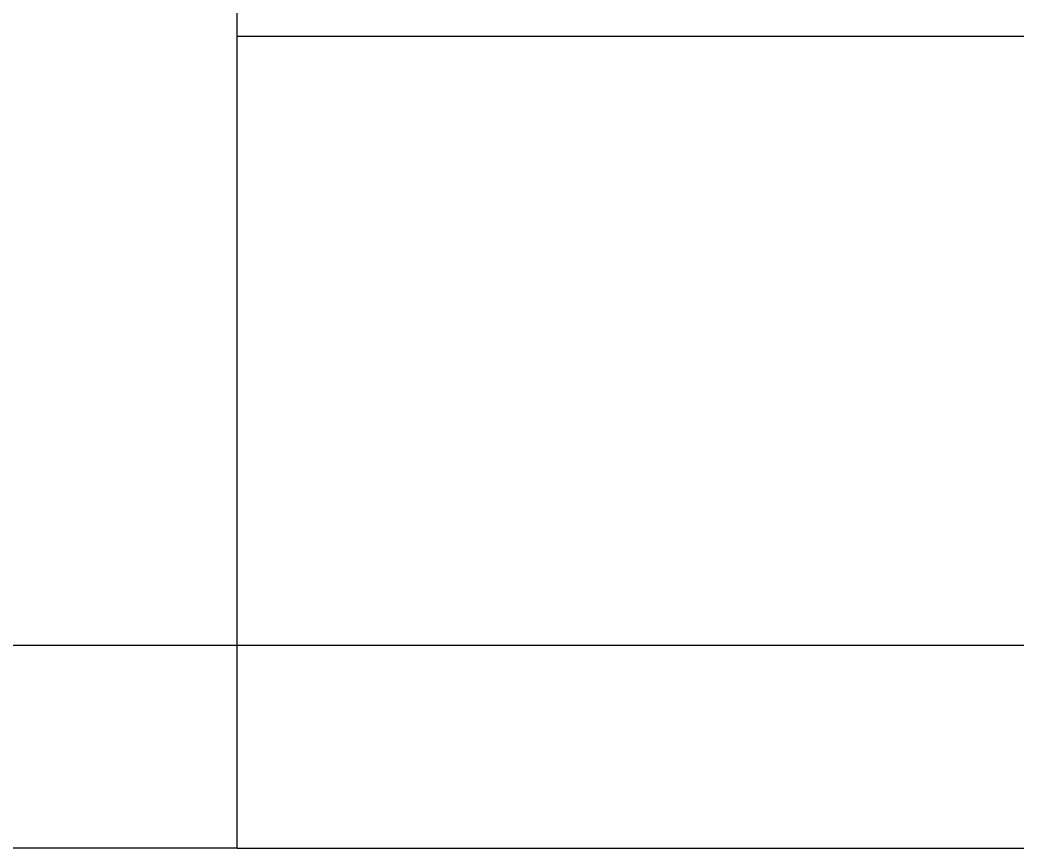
# Model space of a CAD drawing. Extents: x 417866242 to 417866861, y 43498051 to 43498155.
# Drawn here: x 417866819.565 to 417866819.8106, y 43498082.3698 to 43498082.5738 of the extents above; entities that cross this region are included whole.
import ezdxf

# ---------------------------------------------------------------- set-up
doc = ezdxf.new("R2010")
doc.units = 0
doc.header["$MEASUREMENT"] = 0
doc.linetypes.add('CENTERX2', pattern=[4, 2.5, -0.5, 0.5, -0.5])
for name, color, linetype in [('AXES', 11, 'CENTERX2'), ('WALL', 11, 'CONTINUOUS'), ('WIN', 11, 'CONTINUOUS')]:
    doc.layers.add(name, color=color, linetype=linetype)

msp = doc.modelspace()

# ---------------------------------------------------------------- linework, layer by layer
at = {"layer": 'AXES'}
msp.add_line((417866778.41703, 43498082.41976), (417866848.70848, 43498082.41976), dxfattribs=at)
at = {"layer": 'WALL'}
for q in [(417866819.61848, 43498082.66976), (417866816.46848, 43498082.36976)]:
    msp.add_line((417866819.61848, 43498082.36976), q, dxfattribs=at)
at = {"layer": 'WIN'}
for p, q in [((417866819.61848, 43498082.56976), (417866820.41848, 43498082.56976)), ((417866819.61848, 43498082.36976), (417866820.41848, 43498082.36976))]:
    msp.add_line(p, q, dxfattribs=at)

doc.saveas('drawing.dxf')
